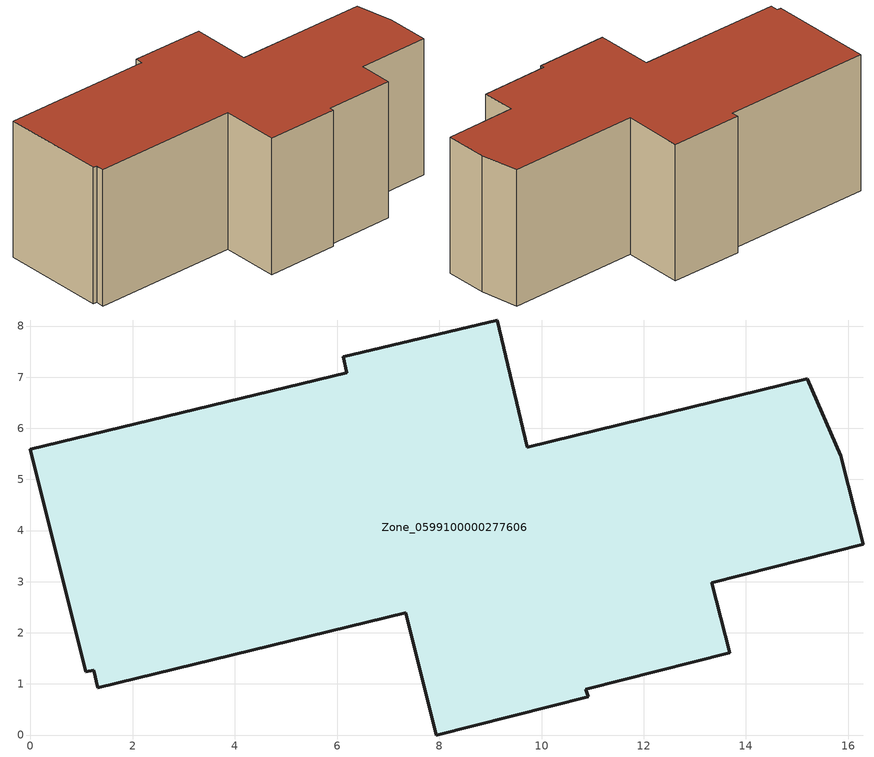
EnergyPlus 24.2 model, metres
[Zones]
Zone_0599100000277606
 floor ground (C_G): 10.91,0.75 7.94,0 7.34,2.39 1.32,0.93 1.24,1.26 1.08,1.24 0,5.59 6.19,7.09 6.12,7.4 9.13,8.12 9.72,5.63 15.2,6.97 15.85,5.47 16.29,3.73 13.33,2.98 13.68,1.61 10.87,0.9 z0
 wall outside (C_F): 6.12,7.4 6.19,7.09 0,5.59 1.08,1.24 1.24,1.26 1.32,0.93 7.34,2.39 7.94,0 10.91,0.75 10.87,0.9 13.68,1.61 13.33,2.98 16.29,3.73 15.85,5.47 15.2,6.97 9.72,5.63 9.13,8.12 6.12,7.4 z0:5.92
 roof outside (C_R): 1.24,1.26 1.32,0.93 7.34,2.39 7.94,0 10.91,0.75 10.87,0.9 13.68,1.61 13.33,2.98 16.29,3.73 15.85,5.47 15.2,6.97 9.72,5.63 9.13,8.12 6.12,7.4 6.19,7.09 0,5.59 1.08,1.24 z5.92
[BUILDING]
Pand.0599100000277606: North Axis=0; Terrain=City; Loads Convergence Tolerance Value=0.04; Temperature Convergence Tolerance Value=0.4; Solar Distribution=FullExterior; Maximum Number of Warmup Days=25; Minimum Number of Warmup Days=1
[Site:Location]
Rotterdam.The.Hague.AP_ZH_NLD Design_Conditions: Latitude=51.96; Longitude=4.45; Time Zone=1; Elevation=-4.5
[SITE:GROUNDTEMPERATURE:BUILDINGSURFACE]
18, 18, 18, 18, 18, 18, 18, 18, 18, 18, 18, 18
[MATERIAL] Thermal Absorptance=0.9; Solar Absorptance=0.7; Visible Absorptance=0.7
Name | Roughness | Thickness | Conductivity | Density | Specific Heat
G.TI.1965-1974 | MediumSmooth | 0.15 | 0.882353 | 540 | 1210
F.TI.1965-1974 | Rough | 0.3 | 0.697674 | 1920 | 840
R.TI.1965-1974 | MediumRough | 0.2 | 0.232558 | 1500 | 1000
[CONSTRUCTION]
C_G: G.TI.1965-1974
C_F: F.TI.1965-1974
C_R: R.TI.1965-1974
[ZONE]
Zone_0599100000277606: Type=1; Multiplier=1; Ceiling Height=Autocalculate; Volume=Autocalculate; Floor Area=autocalculate; Part of Total Floor Area=Yes
[ZONEINFILTRATION:DESIGNFLOWRATE]
Infil_Zone_0599100000277606: Zone or ZoneList or Space or SpaceList=Zone_0599100000277606; Schedule=AlwaysOn; Design Flow Rate Calculation Method=Flow/Area; Flow Rate per Floor Area=0.003; Constant Term Coefficient=1; Temperature Term Coefficient=0; Velocity Term Coefficient=0; Velocity Squared Term Coefficient=0
[HVACTEMPLATE:ZONE:IDEALLOADSAIRSYSTEM]
Zone_0599100000277606: Maximum Heating Supply Air Temperature=50; Minimum Cooling Supply Air Temperature=13; Maximum Heating Supply Air Humidity Ratio=0.0156; Minimum Cooling Supply Air Humidity Ratio=0.0077; Heating Limit=NoLimit; Cooling Limit=NoLimit; Dehumidification Control Type=ConstantSensibleHeatRatio; Cooling Sensible Heat Ratio=0.7; Dehumidification Setpoint=60; Humidification Control Type=None; Humidification Setpoint=30; Outdoor Air Method=None; Outdoor Air Flow Rate per Person=0.00944; Outdoor Air Flow Rate per Zone Floor Area=0; Outdoor Air Flow Rate per Zone=0; Demand Controlled Ventilation Type=None; Outdoor Air Economizer Type=NoEconomizer; Heat Recovery Type=None; Sensible Heat Recovery Effectiveness=0.7; Latent Heat Recovery Effectiveness=0.65
[ZONECONTROL:THERMOSTAT]
ThermostatControl_Zone_0599100000277606: Zone or ZoneList=Zone_0599100000277606; Control Type Schedule=DualSetpointControlType; Control 1=Thermostat_Zone_0599100000277606; Temperature Difference Between Cutout And Setpoint=0
[THERMOSTATSETPOINT:DUALSETPOINT]
Thermostat_Zone_0599100000277606: Heating Setpoint Temperature Schedule=HeatingSetpoint_Zone_0599100000277606; Cooling Setpoint Temperature Schedule=CoolingSetpoint_Zone_0599100000277606
[SCHEDULE:COMPACT]
HeatingSetpoint_Zone_0599100000277606: Through: 12/31, For: AllDays, Until: 24:00, 21
CoolingSetpoint_Zone_0599100000277606: Through: 12/31, For: AllDays, Until: 24:00, 24
DualSetpointControlType: Through: 12/31, For: AllDays, Until: 24:00, 4
AlwaysOn: Through: 12/31, For: AllDays, Until: 24:00, 1
